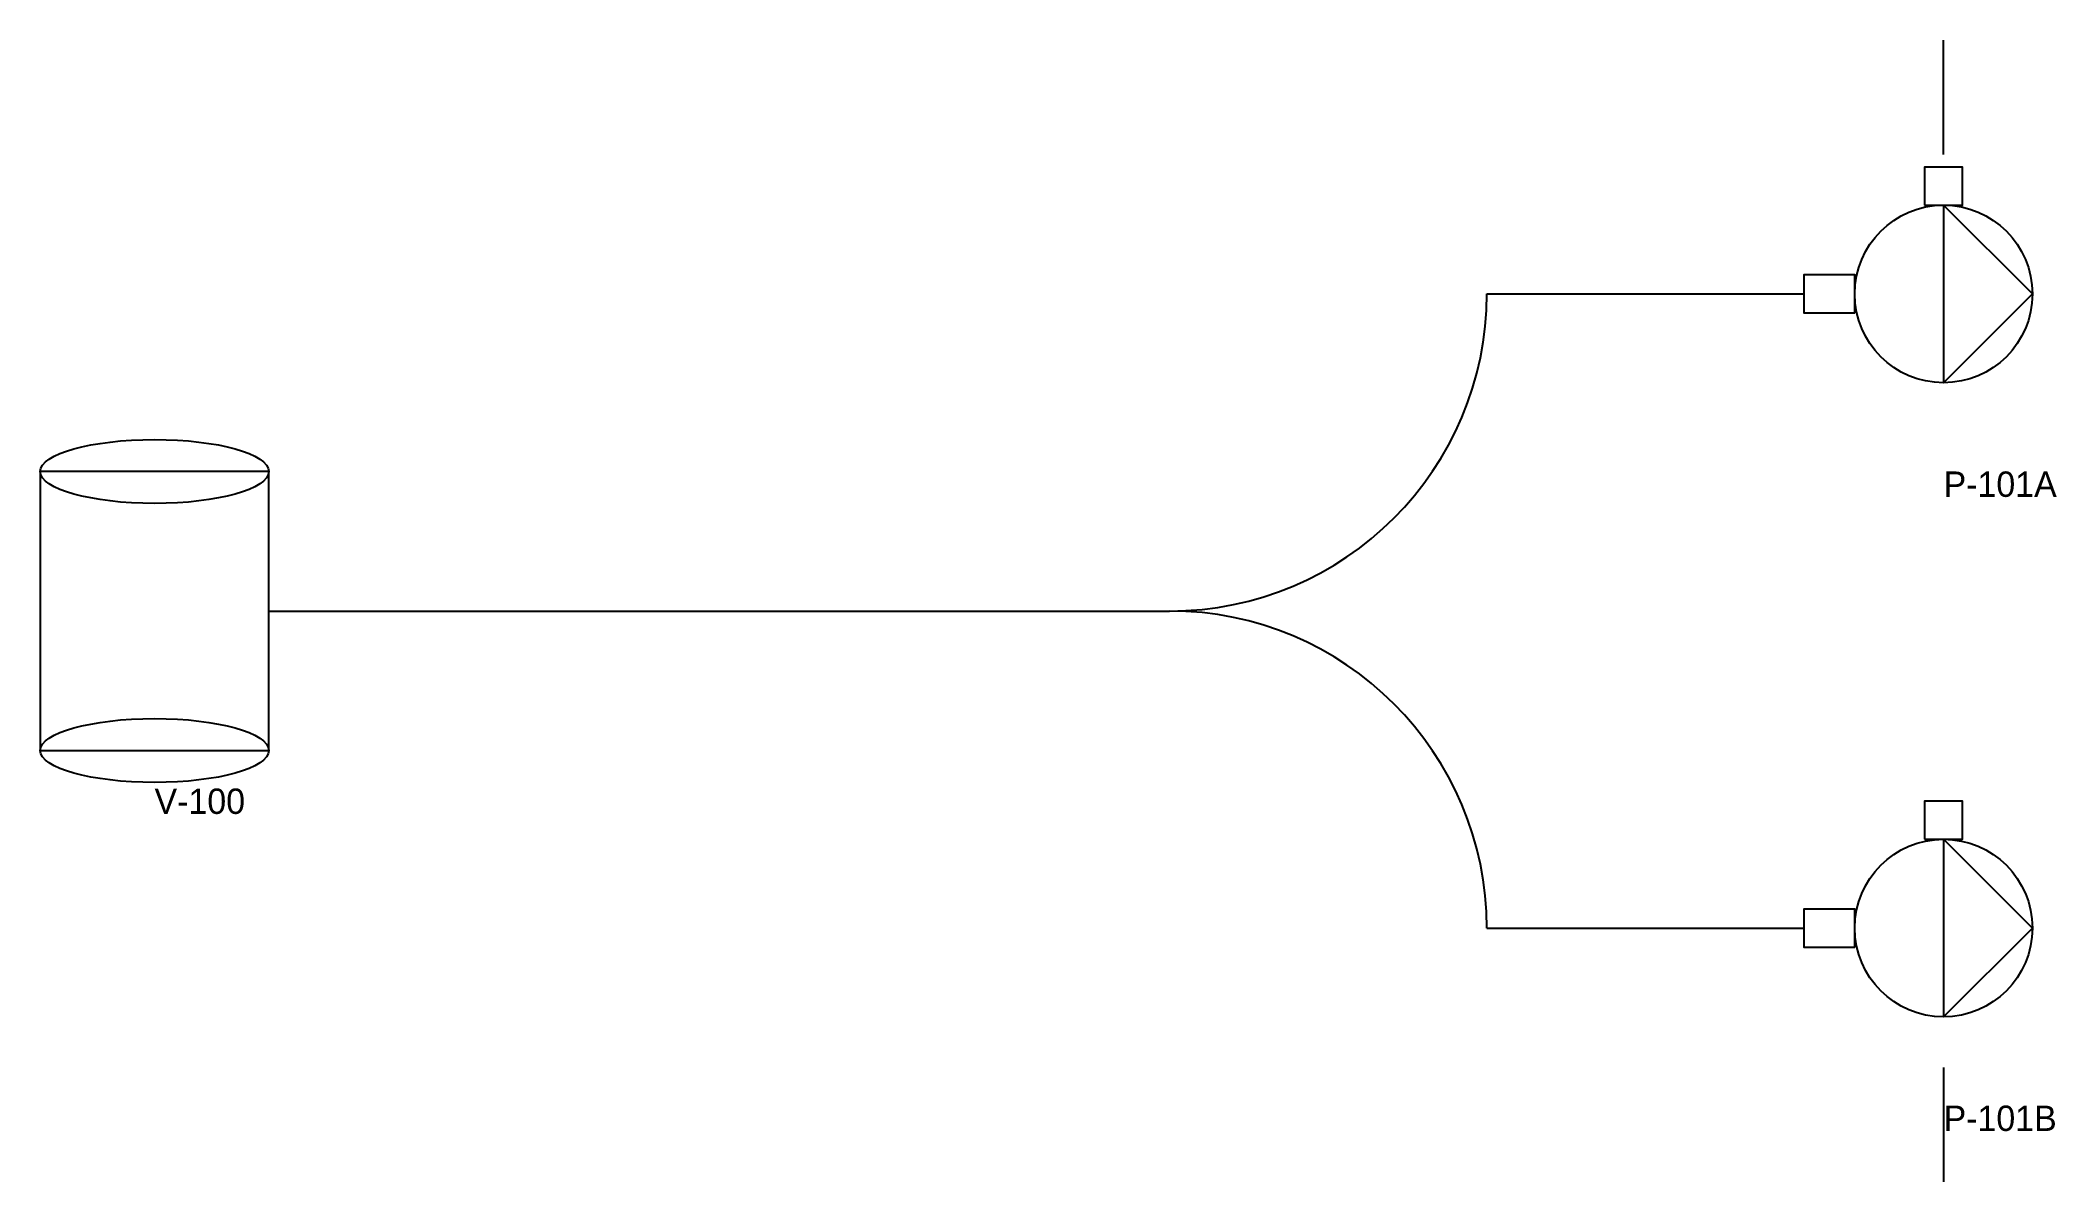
# Model space of a CAD drawing. Header units: metres. Extents: x 22 to 340, y 60 to 240.
import ezdxf

# ---------------------------------------------------------------- set-up
doc = ezdxf.new("R2010")
doc.units = ezdxf.units.M
for name, color, linetype in [('EQUIP_BODY', 7, 'Continuous'), ('EQUIP_DETAIL', 8, 'Continuous'), ('PROCESS', 1, 'Continuous'), ('TAGS', 2, 'Continuous')]:
    doc.layers.add(name, color=color, linetype=linetype)

# ---------------------------------------------------------------- blocks, each defined once
blk = doc.blocks.new('TANK')
at = {"layer": 'EQUIP_BODY'}
blk.add_lwpolyline([(-18, -22), (18, -22), (18, 22), (-18, 22)], close=True, dxfattribs=at)
for centre in [(0, 22), (0, -22)]:
    blk.add_ellipse(centre, major_axis=(18, 0), ratio=0.28, dxfattribs=at)
blk = doc.blocks.new('PUMP')
at = {"layer": 'EQUIP_BODY'}
blk.add_circle((0, 0), 14, dxfattribs=at)
at = {"layer": 'EQUIP_DETAIL'}
for points in [[(-3, 14), (3, 14), (3, 20), (-3, 20)], [(0, -14), (14, 0), (0, 14)], [(-14, -3), (-14, 3), (-22, 3), (-22, -3)]]:
    blk.add_lwpolyline(points, close=True, dxfattribs=at)

msp = doc.modelspace()

# ---------------------------------------------------------------- linework, layer by layer
at = {"layer": 'PROCESS'}
for p, q in [((322, 222), (322, 240)), ((250, 200), (300, 200)), ((58, 150), (200, 150)), ((250, 100), (300, 100)), ((322, 78), (322, 60))]:
    msp.add_line(p, q, dxfattribs=at)
for centre, start, end in [((200, 200), 270, 360), ((200, 100), 0, 90)]:
    msp.add_arc(centre, 50, start, end, dxfattribs=at)

# ---------------------------------------------------------------- block references
at = {"layer": 'EQUIP_BODY'}
for name, p in [('PUMP', (322, 200)), ('TANK', (40, 150)), ('PUMP', (322, 100))]:
    msp.add_blockref(name, p, dxfattribs=at)

# ---------------------------------------------------------------- texts
at = {"layer": 'TAGS'}
for s, p in [('P-101A', (322, 168)), ('V-100', (40, 118)), ('P-101B', (322, 68))]:
    msp.add_text(s, height=4, dxfattribs=at).set_placement(p)

doc.saveas('drawing.dxf')
